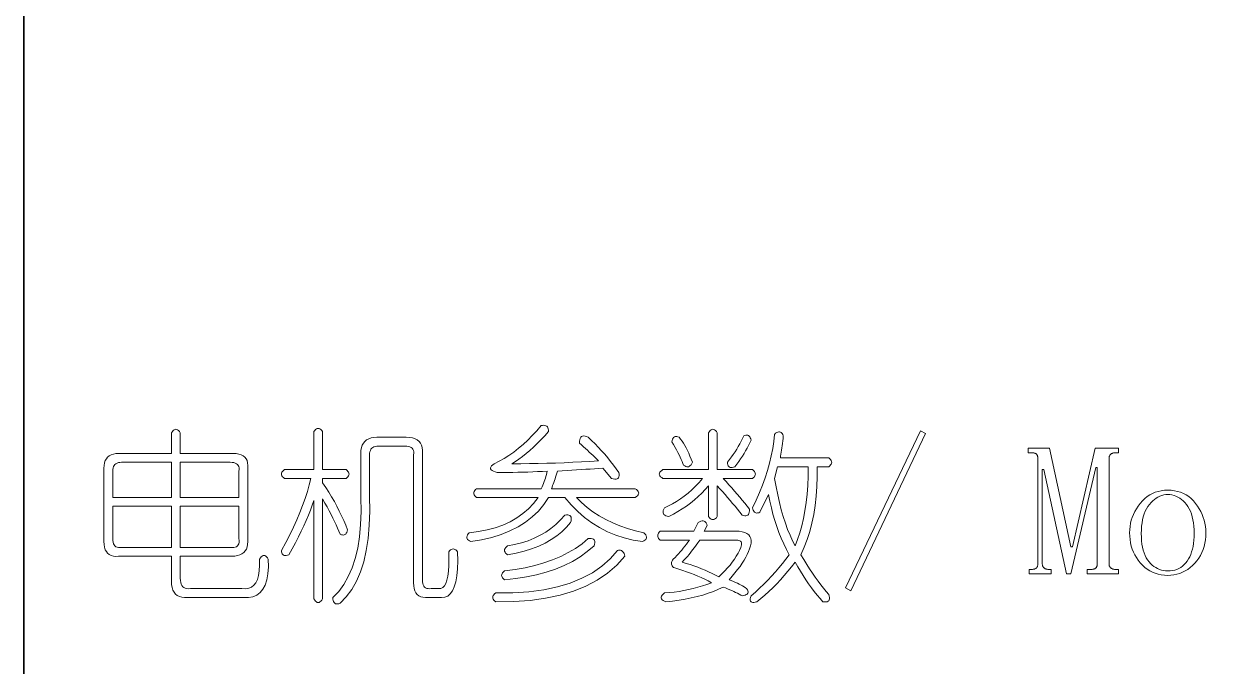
# Model space of a CAD drawing. Extents: x 1 to 297, y 1 to 210.
# Drawn here: x 0.62 to 33.1, y 56.96 to 74.46 of the extents above; entities that cross this region are included whole.
import ezdxf

# ---------------------------------------------------------------- set-up
doc = ezdxf.new("R2010")
doc.units = 0

msp = doc.modelspace()

# ---------------------------------------------------------------- linework, layer by layer
at = {"color": 7, "lineweight": 35}
msp.add_line((0.623, 209.532), (0.623, 1.354), dxfattribs=at)
at = {"color": 7, "lineweight": 13}
for points in [[(4.888, 63.314), (4.888, 62.754), (6.328, 62.754), (6.411, 62.75), (6.485, 62.738), (6.549, 62.718), (6.603, 62.69), (6.648, 62.654), (6.683, 62.61), (6.709, 62.558), (6.725, 62.498), (6.731, 62.43), (6.728, 62.354), (6.728, 60.354), (6.724, 60.278), (6.711, 60.21), (6.689, 60.15), (6.658, 60.098), (6.618, 60.054), (6.57, 60.018), (6.513, 59.99), (6.447, 59.97), (6.372, 59.958), (6.288, 59.954), (4.888, 59.954), (4.888, 59.354), (4.891, 59.294), (4.899, 59.241), (4.913, 59.195), (4.933, 59.156), (4.958, 59.124), (4.989, 59.1), (5.025, 59.083), (5.067, 59.073), (5.115, 59.07), (5.168, 59.074), (6.568, 59.074), (6.667, 59.068), (6.754, 59.081), (6.83, 59.113), (6.895, 59.164), (6.948, 59.234), (6.991, 59.324), (7.022, 59.433), (7.042, 59.561), (7.051, 59.708), (7.048, 59.874), (7.072, 59.91), (7.096, 59.938), (7.12, 59.958), (7.144, 59.97), (7.168, 59.974), (7.192, 59.97), (7.216, 59.958), (7.24, 59.938), (7.264, 59.91), (7.288, 59.874), (7.289, 59.662), (7.274, 59.474), (7.244, 59.31), (7.199, 59.17), (7.138, 59.054), (7.063, 58.962), (6.972, 58.894), (6.866, 58.85), (6.745, 58.83), (6.608, 58.834), (5.088, 58.834), (5.005, 58.831), (4.93, 58.839), (4.864, 58.857), (4.807, 58.885), (4.758, 58.924), (4.719, 58.973), (4.688, 59.033), (4.666, 59.103), (4.653, 59.183), (4.648, 59.274), (4.648, 59.954), (3.208, 59.954), (3.132, 59.951), (3.064, 59.957), (3.004, 59.973), (2.952, 59.999), (2.908, 60.034), (2.872, 60.079), (2.844, 60.133), (2.824, 60.197), (2.812, 60.271), (2.808, 60.354), (2.808, 62.354), (2.812, 62.43), (2.824, 62.498), (2.844, 62.558), (2.872, 62.61), (2.908, 62.654), (2.952, 62.69), (3.004, 62.718), (3.064, 62.738), (3.132, 62.75), (3.208, 62.754), (4.648, 62.754), (4.648, 63.314), (4.672, 63.35), (4.696, 63.378), (4.72, 63.398), (4.744, 63.41), (4.768, 63.414), (4.792, 63.41), (4.816, 63.398), (4.84, 63.378), (4.864, 63.35)], [(8.768, 63.354), (8.768, 62.314), (9.408, 62.314), (9.437, 62.29), (9.459, 62.266), (9.475, 62.242), (9.485, 62.218), (9.488, 62.194), (9.485, 62.17), (9.475, 62.146), (9.459, 62.122), (9.437, 62.098), (9.408, 62.074), (8.768, 62.074), (8.768, 61.954), (8.854, 61.826), (8.936, 61.698), (9.014, 61.57), (9.088, 61.442), (9.158, 61.314), (9.224, 61.186), (9.286, 61.058), (9.344, 60.93), (9.398, 60.802), (9.448, 60.674), (9.439, 60.637), (9.427, 60.605), (9.413, 60.579), (9.397, 60.559), (9.378, 60.544), (9.357, 60.535), (9.333, 60.531), (9.307, 60.533), (9.279, 60.541), (9.248, 60.554), (9.215, 60.636), (9.178, 60.721), (9.138, 60.809), (9.095, 60.9), (9.048, 60.994), (8.999, 61.092), (8.946, 61.193), (8.89, 61.297), (8.831, 61.404), (8.768, 61.514), (8.768, 58.794), (8.744, 58.758), (8.72, 58.73), (8.696, 58.71), (8.672, 58.698), (8.648, 58.694), (8.624, 58.698), (8.6, 58.71), (8.576, 58.73), (8.552, 58.758), (8.528, 58.794), (8.528, 61.474), (8.485, 61.344), (8.437, 61.21), (8.383, 61.072), (8.323, 60.93), (8.258, 60.784), (8.187, 60.634), (8.111, 60.48), (8.029, 60.322), (7.941, 60.16), (7.848, 59.994), (7.81, 59.981), (7.776, 59.973), (7.746, 59.971), (7.72, 59.975), (7.698, 59.984), (7.68, 59.999), (7.666, 60.019), (7.656, 60.045), (7.65, 60.077), (7.648, 60.114), (7.764, 60.328), (7.872, 60.538), (7.972, 60.744), (8.064, 60.946), (8.148, 61.144), (8.224, 61.338), (8.292, 61.528), (8.352, 61.714), (8.404, 61.896), (8.448, 62.074), (7.728, 62.074), (7.699, 62.098), (7.677, 62.122), (7.661, 62.146), (7.651, 62.17), (7.648, 62.194), (7.651, 62.218), (7.661, 62.242), (7.677, 62.266), (7.699, 62.29), (7.728, 62.314), (8.528, 62.314), (8.528, 63.354), (8.552, 63.383), (8.576, 63.405), (8.6, 63.421), (8.624, 63.431), (8.648, 63.434), (8.672, 63.431), (8.696, 63.421), (8.72, 63.405), (8.744, 63.383)], [(14.728, 63.514), (14.766, 63.52), (14.8, 63.521), (14.83, 63.517), (14.856, 63.508), (14.878, 63.494), (14.896, 63.476), (14.91, 63.453), (14.92, 63.425), (14.926, 63.392), (14.928, 63.354), (14.825, 63.237), (14.722, 63.127), (14.62, 63.023), (14.519, 62.925), (14.418, 62.834), (14.319, 62.749), (14.22, 62.671), (14.122, 62.599), (14.025, 62.533), (13.928, 62.474), (14.168, 62.475), (14.407, 62.477), (14.645, 62.481), (14.882, 62.487), (15.118, 62.494), (15.354, 62.503), (15.589, 62.513), (15.823, 62.525), (16.056, 62.539), (16.288, 62.554), (16.24, 62.602), (16.191, 62.65), (16.141, 62.698), (16.09, 62.746), (16.038, 62.794), (15.986, 62.842), (15.933, 62.89), (15.879, 62.938), (15.824, 62.986), (15.768, 63.034), (15.771, 63.086), (15.778, 63.13), (15.79, 63.166), (15.807, 63.194), (15.828, 63.214), (15.855, 63.226), (15.886, 63.23), (15.922, 63.226), (15.963, 63.214), (16.008, 63.194), (16.103, 63.105), (16.195, 63.015), (16.285, 62.923), (16.373, 62.829), (16.458, 62.734), (16.541, 62.637), (16.621, 62.539), (16.699, 62.439), (16.775, 62.337), (16.848, 62.234), (16.853, 62.189), (16.853, 62.151), (16.847, 62.119), (16.835, 62.093), (16.818, 62.074), (16.795, 62.061), (16.767, 62.055), (16.733, 62.055), (16.693, 62.061), (16.648, 62.074), (16.408, 62.354), (16.295, 62.346), (16.179, 62.338), (16.061, 62.33), (15.941, 62.322), (15.818, 62.314), (15.693, 62.306), (15.565, 62.298), (15.435, 62.29), (15.303, 62.282), (15.168, 62.274), (15.152, 62.219), (15.136, 62.165), (15.12, 62.113), (15.104, 62.063), (15.088, 62.014), (15.072, 61.967), (15.056, 61.921), (15.04, 61.877), (15.024, 61.835), (15.008, 61.794), (17.288, 61.794), (17.324, 61.77), (17.352, 61.746), (17.372, 61.722), (17.384, 61.698), (17.388, 61.674), (17.384, 61.65), (17.372, 61.626), (17.352, 61.602), (17.324, 61.578), (17.288, 61.554), (15.688, 61.554), (15.829, 61.415), (15.979, 61.285), (16.139, 61.165), (16.309, 61.055), (16.488, 60.954), (16.677, 60.863), (16.875, 60.781), (17.083, 60.709), (17.301, 60.647), (17.528, 60.594), (17.557, 60.563), (17.578, 60.533), (17.592, 60.505), (17.599, 60.479), (17.598, 60.454), (17.591, 60.431), (17.576, 60.409), (17.554, 60.389), (17.525, 60.371), (17.488, 60.354), (17.237, 60.395), (16.994, 60.453), (16.76, 60.529), (16.535, 60.623), (16.318, 60.734), (16.111, 60.863), (15.912, 61.009), (15.722, 61.173), (15.541, 61.355), (15.368, 61.554), (14.928, 61.554), (14.799, 61.362), (14.651, 61.186), (14.485, 61.026), (14.301, 60.882), (14.098, 60.754), (13.877, 60.642), (13.637, 60.546), (13.379, 60.466), (13.103, 60.402), (12.808, 60.354), (12.772, 60.371), (12.743, 60.389), (12.721, 60.409), (12.706, 60.431), (12.698, 60.454), (12.698, 60.479), (12.705, 60.505), (12.719, 60.533), (12.74, 60.563), (12.768, 60.594), (13.017, 60.625), (13.253, 60.671), (13.475, 60.731), (13.683, 60.805), (13.878, 60.894), (14.059, 60.997), (14.227, 61.115), (14.381, 61.247), (14.521, 61.393), (14.648, 61.554), (12.968, 61.554), (12.939, 61.578), (12.917, 61.602), (12.901, 61.626), (12.891, 61.65), (12.888, 61.674), (12.891, 61.698), (12.901, 61.722), (12.917, 61.746), (12.939, 61.77), (12.968, 61.794), (14.728, 61.794), (14.751, 61.842), (14.773, 61.89), (14.793, 61.938), (14.811, 61.986), (14.828, 62.034), (14.843, 62.082), (14.857, 62.13), (14.869, 62.178), (14.879, 62.226), (14.888, 62.274), (14.759, 62.267), (14.629, 62.26), (14.497, 62.254), (14.363, 62.249), (14.228, 62.244), (14.091, 62.241), (13.953, 62.238), (13.813, 62.236), (13.671, 62.235), (13.528, 62.234), (13.47, 62.251), (13.423, 62.269), (13.387, 62.289), (13.362, 62.311), (13.348, 62.334), (13.346, 62.359), (13.355, 62.385), (13.375, 62.413), (13.406, 62.443), (13.448, 62.474), (13.583, 62.542), (13.717, 62.618), (13.849, 62.702), (13.979, 62.794), (14.108, 62.894), (14.235, 63.002), (14.361, 63.118), (14.485, 63.242), (14.607, 63.374)], [(19.288, 61.034), (19.288, 61.874), (19.198, 61.772), (19.104, 61.674), (19.006, 61.58), (18.904, 61.49), (18.798, 61.404), (18.688, 61.322), (18.574, 61.244), (18.456, 61.17), (18.334, 61.1), (18.208, 61.034), (18.164, 61.044), (18.127, 61.057), (18.097, 61.073), (18.074, 61.092), (18.058, 61.114), (18.05, 61.14), (18.049, 61.169), (18.055, 61.201), (18.068, 61.236), (18.088, 61.274), (18.199, 61.325), (18.309, 61.383), (18.417, 61.447), (18.523, 61.517), (18.628, 61.594), (18.731, 61.677), (18.833, 61.767), (18.933, 61.863), (19.031, 61.965), (19.128, 62.074), (18.048, 62.074), (18.012, 62.098), (17.984, 62.122), (17.964, 62.146), (17.952, 62.17), (17.948, 62.194), (17.952, 62.218), (17.964, 62.242), (17.984, 62.266), (18.012, 62.29), (18.048, 62.314), (19.288, 62.314), (19.288, 63.314), (19.312, 63.35), (19.336, 63.378), (19.36, 63.398), (19.384, 63.41), (19.408, 63.414), (19.432, 63.41), (19.456, 63.398), (19.48, 63.378), (19.504, 63.35), (19.528, 63.314), (19.528, 62.314), (20.488, 62.314), (20.517, 62.29), (20.539, 62.266), (20.555, 62.242), (20.565, 62.218), (20.568, 62.194), (20.565, 62.17), (20.555, 62.146), (20.539, 62.122), (20.517, 62.098), (20.488, 62.074), (19.688, 62.074), (19.767, 61.987), (19.845, 61.9), (19.921, 61.814), (19.995, 61.729), (20.068, 61.644), (20.139, 61.561), (20.209, 61.478), (20.277, 61.396), (20.343, 61.315), (20.408, 61.234), (20.406, 61.189), (20.4, 61.151), (20.39, 61.119), (20.376, 61.093), (20.358, 61.074), (20.336, 61.061), (20.31, 61.055), (20.28, 61.055), (20.246, 61.061), (20.208, 61.074), (20.144, 61.154), (20.079, 61.234), (20.013, 61.314), (19.946, 61.394), (19.878, 61.474), (19.81, 61.554), (19.741, 61.634), (19.671, 61.714), (19.6, 61.794), (19.528, 61.874), (19.528, 61.034), (19.504, 61.005), (19.48, 60.983), (19.456, 60.967), (19.432, 60.957), (19.408, 60.954), (19.384, 60.957), (19.36, 60.967), (19.336, 60.983), (19.312, 61.005)], [(21.328, 63.234), (21.32, 63.163), (21.312, 63.095), (21.304, 63.029), (21.296, 62.965), (21.288, 62.904), (21.28, 62.845), (21.272, 62.789), (21.264, 62.735), (21.256, 62.683), (21.248, 62.634), (22.568, 62.634), (22.597, 62.61), (22.619, 62.586), (22.635, 62.562), (22.645, 62.538), (22.648, 62.514), (22.645, 62.49), (22.635, 62.466), (22.619, 62.442), (22.597, 62.418), (22.568, 62.394), (22.248, 62.394), (22.251, 62.118), (22.243, 61.85), (22.225, 61.59), (22.197, 61.338), (22.158, 61.094), (22.109, 60.858), (22.049, 60.63), (21.979, 60.41), (21.899, 60.198), (21.808, 59.994), (21.888, 59.861), (21.967, 59.733), (22.045, 59.611), (22.122, 59.495), (22.198, 59.384), (22.274, 59.279), (22.349, 59.179), (22.423, 59.085), (22.496, 58.997), (22.568, 58.914), (22.581, 58.869), (22.587, 58.829), (22.587, 58.795), (22.581, 58.767), (22.568, 58.744), (22.549, 58.727), (22.523, 58.715), (22.491, 58.709), (22.453, 58.709), (22.408, 58.714), (22.329, 58.804), (22.25, 58.898), (22.172, 58.996), (22.095, 59.098), (22.018, 59.204), (21.943, 59.314), (21.868, 59.428), (21.794, 59.546), (21.721, 59.668), (21.648, 59.794), (21.551, 59.668), (21.453, 59.546), (21.353, 59.428), (21.251, 59.314), (21.148, 59.204), (21.043, 59.098), (20.937, 58.996), (20.829, 58.898), (20.719, 58.804), (20.608, 58.714), (20.563, 58.701), (20.525, 58.695), (20.493, 58.695), (20.467, 58.701), (20.448, 58.714), (20.435, 58.733), (20.429, 58.759), (20.429, 58.791), (20.435, 58.829), (20.448, 58.874), (20.567, 58.979), (20.682, 59.085), (20.794, 59.193), (20.903, 59.303), (21.008, 59.414), (21.111, 59.527), (21.21, 59.641), (21.306, 59.757), (21.399, 59.875), (21.488, 59.994), (21.411, 60.14), (21.338, 60.29), (21.27, 60.444), (21.207, 60.602), (21.148, 60.764), (21.095, 60.93), (21.046, 61.1), (21.002, 61.274), (20.963, 61.452), (20.928, 61.634), (20.688, 61.154), (20.657, 61.141), (20.629, 61.133), (20.603, 61.131), (20.579, 61.135), (20.558, 61.144), (20.539, 61.159), (20.523, 61.179), (20.509, 61.205), (20.497, 61.237), (20.488, 61.274), (20.588, 61.481), (20.679, 61.687), (20.761, 61.891), (20.834, 62.093), (20.898, 62.294), (20.954, 62.493), (21.001, 62.691), (21.039, 62.887), (21.068, 63.081), (21.088, 63.274), (21.119, 63.303), (21.149, 63.324), (21.177, 63.338), (21.203, 63.345), (21.228, 63.344), (21.251, 63.337), (21.273, 63.322), (21.293, 63.3), (21.311, 63.271)], [(23.168, 59.014), (23.028, 59.094), (25.068, 63.374), (25.208, 63.294)], [(10.248, 63.194), (11.048, 63.194), (11.139, 63.19), (11.219, 63.177), (11.289, 63.155), (11.349, 63.124), (11.398, 63.084), (11.437, 63.036), (11.465, 62.979), (11.483, 62.913), (11.491, 62.838), (11.488, 62.754), (11.488, 59.314), (11.491, 59.261), (11.498, 59.215), (11.51, 59.175), (11.527, 59.141), (11.548, 59.114), (11.575, 59.093), (11.606, 59.079), (11.642, 59.071), (11.683, 59.069), (11.728, 59.074), (11.928, 59.074), (11.989, 59.077), (12.042, 59.101), (12.088, 59.147), (12.127, 59.215), (12.158, 59.304), (12.183, 59.415), (12.2, 59.547), (12.21, 59.701), (12.213, 59.877), (12.208, 60.074), (12.232, 60.103), (12.256, 60.125), (12.28, 60.141), (12.304, 60.151), (12.328, 60.154), (12.352, 60.151), (12.376, 60.141), (12.4, 60.125), (12.424, 60.103), (12.448, 60.074), (12.451, 59.831), (12.443, 59.615), (12.425, 59.425), (12.397, 59.261), (12.358, 59.124), (12.309, 59.013), (12.249, 58.929), (12.179, 58.871), (12.099, 58.839), (12.008, 58.834), (11.648, 58.834), (11.572, 58.831), (11.504, 58.837), (11.444, 58.853), (11.392, 58.879), (11.348, 58.914), (11.312, 58.959), (11.284, 59.013), (11.264, 59.077), (11.252, 59.151), (11.248, 59.234), (11.248, 62.714), (11.253, 62.76), (11.251, 62.801), (11.243, 62.837), (11.229, 62.868), (11.208, 62.894), (11.181, 62.916), (11.147, 62.933), (11.107, 62.945), (11.061, 62.952), (11.008, 62.954), (10.288, 62.954), (10.243, 62.952), (10.202, 62.945), (10.166, 62.933), (10.135, 62.916), (10.108, 62.894), (10.087, 62.868), (10.07, 62.837), (10.058, 62.801), (10.051, 62.76), (10.048, 62.714), (10.048, 61.594), (10.055, 61.183), (10.042, 60.799), (10.01, 60.441), (9.959, 60.109), (9.888, 59.804), (9.799, 59.525), (9.69, 59.273), (9.562, 59.047), (9.415, 58.847), (9.248, 58.674), (9.21, 58.661), (9.176, 58.655), (9.146, 58.655), (9.12, 58.661), (9.098, 58.674), (9.08, 58.693), (9.066, 58.719), (9.056, 58.751), (9.05, 58.789), (9.048, 58.834), (9.207, 58.998), (9.347, 59.186), (9.469, 59.398), (9.573, 59.634), (9.658, 59.894), (9.725, 60.178), (9.773, 60.486), (9.803, 60.818), (9.815, 61.174), (9.808, 61.554), (9.808, 62.754), (9.813, 62.838), (9.826, 62.913), (9.848, 62.979), (9.879, 63.036), (9.918, 63.084), (9.967, 63.124), (10.024, 63.155), (10.09, 63.177), (10.165, 63.19)], [(18.288, 63.074), (18.297, 63.111), (18.309, 63.143), (18.323, 63.169), (18.339, 63.189), (18.358, 63.204), (18.379, 63.213), (18.403, 63.217), (18.429, 63.215), (18.457, 63.207), (18.488, 63.194), (18.528, 63.144), (18.567, 63.09), (18.605, 63.032), (18.642, 62.97), (18.678, 62.904), (18.714, 62.834), (18.749, 62.76), (18.783, 62.682), (18.816, 62.6), (18.848, 62.514), (18.831, 62.477), (18.813, 62.447), (18.793, 62.423), (18.771, 62.405), (18.748, 62.394), (18.723, 62.389), (18.697, 62.391), (18.669, 62.399), (18.639, 62.413), (18.608, 62.434), (18.591, 62.484), (18.57, 62.537), (18.546, 62.593), (18.519, 62.652), (18.488, 62.714), (18.455, 62.78), (18.418, 62.849), (18.378, 62.921), (18.335, 62.996)], [(20.248, 63.234), (20.279, 63.247), (20.307, 63.255), (20.333, 63.257), (20.357, 63.253), (20.378, 63.244), (20.397, 63.229), (20.413, 63.209), (20.427, 63.183), (20.439, 63.151), (20.448, 63.114), (20.415, 63.042), (20.379, 62.97), (20.341, 62.898), (20.301, 62.826), (20.258, 62.754), (20.213, 62.682), (20.165, 62.61), (20.115, 62.538), (20.063, 62.466), (20.008, 62.394), (19.97, 62.381), (19.936, 62.373), (19.906, 62.371), (19.88, 62.375), (19.858, 62.384), (19.84, 62.399), (19.826, 62.419), (19.816, 62.445), (19.81, 62.477), (19.808, 62.514), (19.863, 62.586), (19.915, 62.658), (19.965, 62.73), (20.013, 62.802), (20.058, 62.874), (20.101, 62.946), (20.141, 63.018), (20.179, 63.09), (20.215, 63.162)], [(30.208, 59.754), (30.209, 59.739), (30.21, 59.724), (30.213, 59.71), (30.216, 59.697), (30.221, 59.684), (30.226, 59.673), (30.233, 59.662), (30.24, 59.652), (30.249, 59.643), (30.258, 59.634), (30.269, 59.627), (30.279, 59.62), (30.291, 59.614), (30.303, 59.609), (30.316, 59.604), (30.329, 59.601), (30.343, 59.598), (30.357, 59.596), (30.373, 59.595), (30.388, 59.594), (30.468, 59.594), (30.468, 59.474), (29.608, 59.474), (29.608, 59.594), (29.708, 59.594), (29.728, 59.595), (29.746, 59.596), (29.763, 59.598), (29.779, 59.601), (29.793, 59.604), (29.807, 59.609), (29.819, 59.614), (29.83, 59.62), (29.84, 59.627), (29.848, 59.634), (29.856, 59.643), (29.863, 59.652), (29.869, 59.662), (29.874, 59.673), (29.878, 59.684), (29.882, 59.697), (29.885, 59.71), (29.887, 59.724), (29.888, 59.739), (29.888, 59.754), (29.888, 62.374), (29.848, 62.374), (29.168, 59.474), (29.048, 59.474), (28.428, 62.314), (28.388, 62.314), (28.388, 59.754), (28.389, 59.739), (28.39, 59.724), (28.393, 59.71), (28.396, 59.697), (28.401, 59.684), (28.406, 59.673), (28.413, 59.662), (28.42, 59.652), (28.429, 59.643), (28.438, 59.634), (28.449, 59.627), (28.459, 59.62), (28.471, 59.614), (28.483, 59.609), (28.496, 59.604), (28.509, 59.601), (28.523, 59.598), (28.537, 59.596), (28.553, 59.595), (28.568, 59.594), (28.628, 59.594), (28.628, 59.474), (28.028, 59.474), (28.028, 59.594), (28.088, 59.594), (28.108, 59.595), (28.126, 59.596), (28.143, 59.598), (28.159, 59.601), (28.173, 59.604), (28.187, 59.609), (28.199, 59.614), (28.21, 59.62), (28.22, 59.627), (28.228, 59.634), (28.236, 59.643), (28.243, 59.652), (28.249, 59.662), (28.254, 59.673), (28.258, 59.684), (28.262, 59.697), (28.265, 59.71), (28.267, 59.724), (28.268, 59.739), (28.268, 59.754), (28.268, 62.614), (28.268, 62.63), (28.267, 62.645), (28.265, 62.659), (28.262, 62.672), (28.258, 62.684), (28.254, 62.696), (28.249, 62.707), (28.243, 62.717), (28.236, 62.726), (28.228, 62.734), (28.22, 62.742), (28.21, 62.749), (28.199, 62.755), (28.187, 62.76), (28.173, 62.764), (28.159, 62.768), (28.143, 62.771), (28.126, 62.773), (28.108, 62.774), (28.088, 62.774), (28.008, 62.774), (28.008, 62.894), (28.588, 62.894), (29.168, 60.214), (29.208, 60.214), (29.828, 62.894), (30.468, 62.894), (30.468, 62.774), (30.388, 62.774), (30.373, 62.774), (30.357, 62.773), (30.343, 62.771), (30.329, 62.768), (30.316, 62.764), (30.303, 62.76), (30.291, 62.755), (30.279, 62.749), (30.269, 62.742), (30.258, 62.734), (30.249, 62.726), (30.24, 62.717), (30.233, 62.707), (30.226, 62.696), (30.221, 62.684), (30.216, 62.672), (30.213, 62.659), (30.21, 62.645), (30.209, 62.63), (30.208, 62.614)], [(4.648, 62.514), (3.288, 62.514), (3.243, 62.512), (3.202, 62.505), (3.166, 62.493), (3.135, 62.476), (3.108, 62.454), (3.087, 62.428), (3.07, 62.397), (3.058, 62.361), (3.051, 62.32), (3.048, 62.274), (3.048, 61.554), (4.648, 61.554)], [(6.248, 62.514), (4.888, 62.514), (4.888, 61.554), (6.488, 61.554), (6.488, 62.274), (6.493, 62.32), (6.491, 62.361), (6.483, 62.397), (6.469, 62.428), (6.448, 62.454), (6.421, 62.476), (6.387, 62.493), (6.347, 62.505), (6.301, 62.512)], [(22.008, 62.394), (21.168, 62.394), (21.088, 62.074), (21.13, 61.847), (21.175, 61.629), (21.223, 61.421), (21.274, 61.223), (21.328, 61.034), (21.386, 60.855), (21.447, 60.685), (21.511, 60.525), (21.578, 60.375), (21.648, 60.234), (21.717, 60.407), (21.778, 60.589), (21.832, 60.781), (21.879, 60.983), (21.918, 61.194), (21.951, 61.415), (21.976, 61.645), (21.994, 61.885), (22.005, 62.135)], [(32.848, 60.594), (32.845, 60.496), (32.836, 60.401), (32.821, 60.31), (32.8, 60.221), (32.773, 60.137), (32.74, 60.055), (32.701, 59.978), (32.656, 59.903), (32.605, 59.832), (32.548, 59.764), (32.487, 59.702), (32.423, 59.645), (32.356, 59.596), (32.286, 59.553), (32.213, 59.517), (32.138, 59.487), (32.06, 59.464), (31.979, 59.447), (31.895, 59.438), (31.808, 59.434), (31.718, 59.438), (31.631, 59.448), (31.548, 59.465), (31.467, 59.489), (31.391, 59.519), (31.317, 59.557), (31.248, 59.601), (31.181, 59.652), (31.118, 59.71), (31.058, 59.774), (31.003, 59.844), (30.954, 59.916), (30.91, 59.991), (30.873, 60.069), (30.841, 60.149), (30.815, 60.233), (30.794, 60.319), (30.78, 60.408), (30.771, 60.5), (30.768, 60.594), (30.771, 60.681), (30.78, 60.767), (30.794, 60.851), (30.815, 60.933), (30.841, 61.014), (30.873, 61.093), (30.91, 61.171), (30.954, 61.247), (31.003, 61.321), (31.058, 61.394), (31.118, 61.463), (31.181, 61.524), (31.248, 61.578), (31.317, 61.625), (31.391, 61.664), (31.467, 61.697), (31.548, 61.722), (31.631, 61.74), (31.718, 61.751), (31.808, 61.754), (31.902, 61.751), (31.992, 61.74), (32.078, 61.722), (32.16, 61.697), (32.238, 61.664), (32.312, 61.625), (32.382, 61.578), (32.448, 61.524), (32.51, 61.463), (32.568, 61.394), (32.621, 61.321), (32.669, 61.247), (32.711, 61.171), (32.747, 61.093), (32.778, 61.014), (32.803, 60.933), (32.823, 60.851), (32.837, 60.767), (32.845, 60.681)], [(31.088, 60.574), (31.09, 60.473), (31.097, 60.377), (31.107, 60.287), (31.122, 60.201), (31.141, 60.122), (31.164, 60.047), (31.191, 59.979), (31.223, 59.915), (31.258, 59.857), (31.298, 59.804), (31.341, 59.757), (31.386, 59.714), (31.432, 59.677), (31.481, 59.644), (31.531, 59.617), (31.583, 59.594), (31.636, 59.577), (31.692, 59.564), (31.749, 59.557), (31.808, 59.554), (31.875, 59.557), (31.938, 59.565), (31.999, 59.579), (32.056, 59.597), (32.111, 59.622), (32.162, 59.651), (32.211, 59.687), (32.256, 59.727), (32.299, 59.773), (32.338, 59.824), (32.374, 59.88), (32.407, 59.941), (32.435, 60.005), (32.46, 60.074), (32.481, 60.147), (32.498, 60.224), (32.511, 60.305), (32.521, 60.391), (32.526, 60.48), (32.528, 60.574), (32.526, 60.676), (32.52, 60.772), (32.509, 60.864), (32.495, 60.95), (32.476, 61.032), (32.453, 61.108), (32.425, 61.18), (32.394, 61.246), (32.358, 61.308), (32.318, 61.364), (32.275, 61.416), (32.231, 61.461), (32.184, 61.502), (32.136, 61.537), (32.086, 61.567), (32.034, 61.591), (31.98, 61.61), (31.925, 61.623), (31.867, 61.632), (31.808, 61.634), (31.753, 61.632), (31.699, 61.623), (31.646, 61.61), (31.594, 61.591), (31.543, 61.567), (31.494, 61.537), (31.446, 61.502), (31.399, 61.461), (31.353, 61.416), (31.308, 61.364), (31.266, 61.308), (31.229, 61.246), (31.196, 61.18), (31.167, 61.108), (31.143, 61.032), (31.123, 60.95), (31.108, 60.864), (31.097, 60.772), (31.09, 60.676)], [(4.648, 61.314), (3.048, 61.314), (3.048, 60.434), (3.051, 60.381), (3.058, 60.335), (3.07, 60.295), (3.087, 60.261), (3.108, 60.234), (3.135, 60.213), (3.166, 60.199), (3.202, 60.191), (3.243, 60.189), (3.288, 60.194), (4.648, 60.194)], [(6.488, 61.314), (4.888, 61.314), (4.888, 60.194), (6.248, 60.194), (6.301, 60.189), (6.347, 60.191), (6.387, 60.199), (6.421, 60.213), (6.448, 60.234), (6.469, 60.261), (6.483, 60.295), (6.491, 60.335), (6.493, 60.381), (6.488, 60.434)], [(15.368, 61.074), (15.413, 61.079), (15.451, 61.079), (15.483, 61.073), (15.509, 61.061), (15.528, 61.044), (15.541, 61.021), (15.547, 60.993), (15.547, 60.959), (15.541, 60.919), (15.528, 60.874), (15.417, 60.743), (15.293, 60.621), (15.155, 60.509), (15.003, 60.407), (14.838, 60.314), (14.659, 60.231), (14.467, 60.157), (14.261, 60.093), (14.041, 60.039), (13.808, 59.994), (13.779, 60.018), (13.757, 60.042), (13.741, 60.066), (13.731, 60.09), (13.728, 60.114), (13.731, 60.138), (13.741, 60.162), (13.757, 60.186), (13.779, 60.21), (13.808, 60.234), (14.004, 60.271), (14.191, 60.319), (14.369, 60.377), (14.538, 60.445), (14.698, 60.524), (14.85, 60.613), (14.993, 60.713), (15.127, 60.823), (15.252, 60.943)], [(19.248, 60.794), (19.168, 60.634), (20.128, 60.634), (20.21, 60.622), (20.28, 60.602), (20.338, 60.574), (20.384, 60.538), (20.418, 60.494), (20.44, 60.442), (20.45, 60.382), (20.448, 60.314), (20.434, 60.238), (20.408, 60.154), (20.381, 60.081), (20.347, 60.005), (20.307, 59.927), (20.261, 59.847), (20.208, 59.764), (20.149, 59.679), (20.083, 59.591), (20.011, 59.501), (19.933, 59.409), (19.848, 59.314), (19.911, 59.29), (19.97, 59.266), (20.026, 59.242), (20.079, 59.218), (20.128, 59.194), (20.175, 59.17), (20.218, 59.146), (20.258, 59.122), (20.295, 59.098), (20.328, 59.074), (20.349, 59.043), (20.362, 59.015), (20.368, 58.989), (20.367, 58.965), (20.358, 58.944), (20.343, 58.925), (20.32, 58.909), (20.29, 58.895), (20.253, 58.883), (20.208, 58.874), (20.167, 58.898), (20.123, 58.922), (20.077, 58.946), (20.029, 58.97), (19.978, 58.994), (19.925, 59.018), (19.869, 59.042), (19.811, 59.066), (19.751, 59.09), (19.688, 59.114), (19.557, 59.053), (19.421, 58.996), (19.279, 58.944), (19.131, 58.897), (18.978, 58.854), (18.819, 58.817), (18.655, 58.784), (18.485, 58.756), (18.309, 58.733), (18.128, 58.714), (18.085, 58.731), (18.05, 58.749), (18.024, 58.769), (18.007, 58.791), (17.998, 58.814), (17.999, 58.839), (18.008, 58.865), (18.026, 58.893), (18.053, 58.923), (18.088, 58.954), (18.223, 58.964), (18.357, 58.978), (18.489, 58.996), (18.619, 59.018), (18.748, 59.044), (18.875, 59.074), (19.001, 59.108), (19.125, 59.146), (19.247, 59.188), (19.368, 59.234), (19.279, 59.281), (19.187, 59.327), (19.093, 59.371), (18.997, 59.413), (18.898, 59.454), (18.797, 59.493), (18.693, 59.531), (18.587, 59.567), (18.479, 59.601), (18.368, 59.634), (18.339, 59.651), (18.315, 59.669), (18.297, 59.689), (18.285, 59.711), (18.278, 59.734), (18.277, 59.759), (18.281, 59.785), (18.291, 59.813), (18.307, 59.843), (18.328, 59.874), (18.376, 59.923), (18.423, 59.972), (18.469, 60.022), (18.514, 60.073), (18.558, 60.124), (18.602, 60.177), (18.645, 60.23), (18.687, 60.284), (18.728, 60.339), (18.768, 60.394), (17.968, 60.394), (17.947, 60.418), (17.93, 60.442), (17.918, 60.466), (17.911, 60.49), (17.908, 60.514), (17.911, 60.538), (17.918, 60.562), (17.93, 60.586), (17.947, 60.61), (17.968, 60.634), (18.888, 60.634), (19.008, 60.874), (19.047, 60.895), (19.082, 60.909), (19.114, 60.917), (19.143, 60.919), (19.168, 60.914), (19.191, 60.903), (19.21, 60.885), (19.226, 60.861), (19.239, 60.831)], [(16.008, 60.434), (16.053, 60.439), (16.091, 60.439), (16.123, 60.433), (16.149, 60.421), (16.168, 60.404), (16.181, 60.381), (16.187, 60.353), (16.187, 60.319), (16.181, 60.279), (16.168, 60.234), (15.985, 60.081), (15.789, 59.941), (15.579, 59.815), (15.355, 59.703), (15.118, 59.604), (14.867, 59.519), (14.603, 59.447), (14.325, 59.389), (14.033, 59.345), (13.728, 59.314), (13.699, 59.338), (13.677, 59.362), (13.661, 59.386), (13.651, 59.41), (13.648, 59.434), (13.651, 59.458), (13.661, 59.482), (13.677, 59.506), (13.699, 59.53), (13.728, 59.554), (14.017, 59.592), (14.293, 59.641), (14.555, 59.701), (14.803, 59.772), (15.038, 59.854), (15.259, 59.948), (15.467, 60.053), (15.661, 60.169), (15.841, 60.296)], [(16.808, 60.114), (16.839, 60.12), (16.867, 60.121), (16.893, 60.117), (16.917, 60.108), (16.938, 60.094), (16.957, 60.076), (16.973, 60.053), (16.987, 60.025), (16.999, 59.992), (17.008, 59.954), (16.786, 59.711), (16.535, 59.495), (16.255, 59.305), (15.946, 59.141), (15.608, 59.004), (15.242, 58.893), (14.847, 58.809), (14.423, 58.751), (13.97, 58.719), (13.488, 58.714), (13.459, 58.738), (13.437, 58.762), (13.421, 58.786), (13.411, 58.81), (13.408, 58.834), (13.411, 58.858), (13.421, 58.882), (13.437, 58.906), (13.459, 58.93), (13.488, 58.954), (13.953, 58.959), (14.389, 58.988), (14.795, 59.042), (15.171, 59.121), (15.518, 59.224), (15.835, 59.353), (16.123, 59.506), (16.381, 59.684), (16.609, 59.887)], [(20.048, 60.394), (19.048, 60.394), (19, 60.323), (18.952, 60.255), (18.904, 60.189), (18.856, 60.125), (18.808, 60.064), (18.76, 60.005), (18.712, 59.949), (18.664, 59.895), (18.616, 59.843), (18.568, 59.794), (18.679, 59.761), (18.787, 59.727), (18.893, 59.691), (18.997, 59.653), (19.098, 59.614), (19.197, 59.573), (19.293, 59.531), (19.387, 59.487), (19.479, 59.441), (19.568, 59.394), (19.653, 59.474), (19.733, 59.554), (19.807, 59.634), (19.875, 59.714), (19.938, 59.794), (19.995, 59.874), (20.047, 59.954), (20.093, 60.034), (20.133, 60.114), (20.168, 60.194), (20.181, 60.232), (20.189, 60.266), (20.191, 60.296), (20.187, 60.322), (20.178, 60.344), (20.163, 60.362), (20.143, 60.376), (20.117, 60.386), (20.085, 60.392)]]:
    msp.add_lwpolyline(points, close=True, dxfattribs=at)
at = {"color": 7, "lineweight": 35}
msp.add_circle((58.259, 118.807), 50, dxfattribs=at)

doc.saveas('drawing.dxf')
